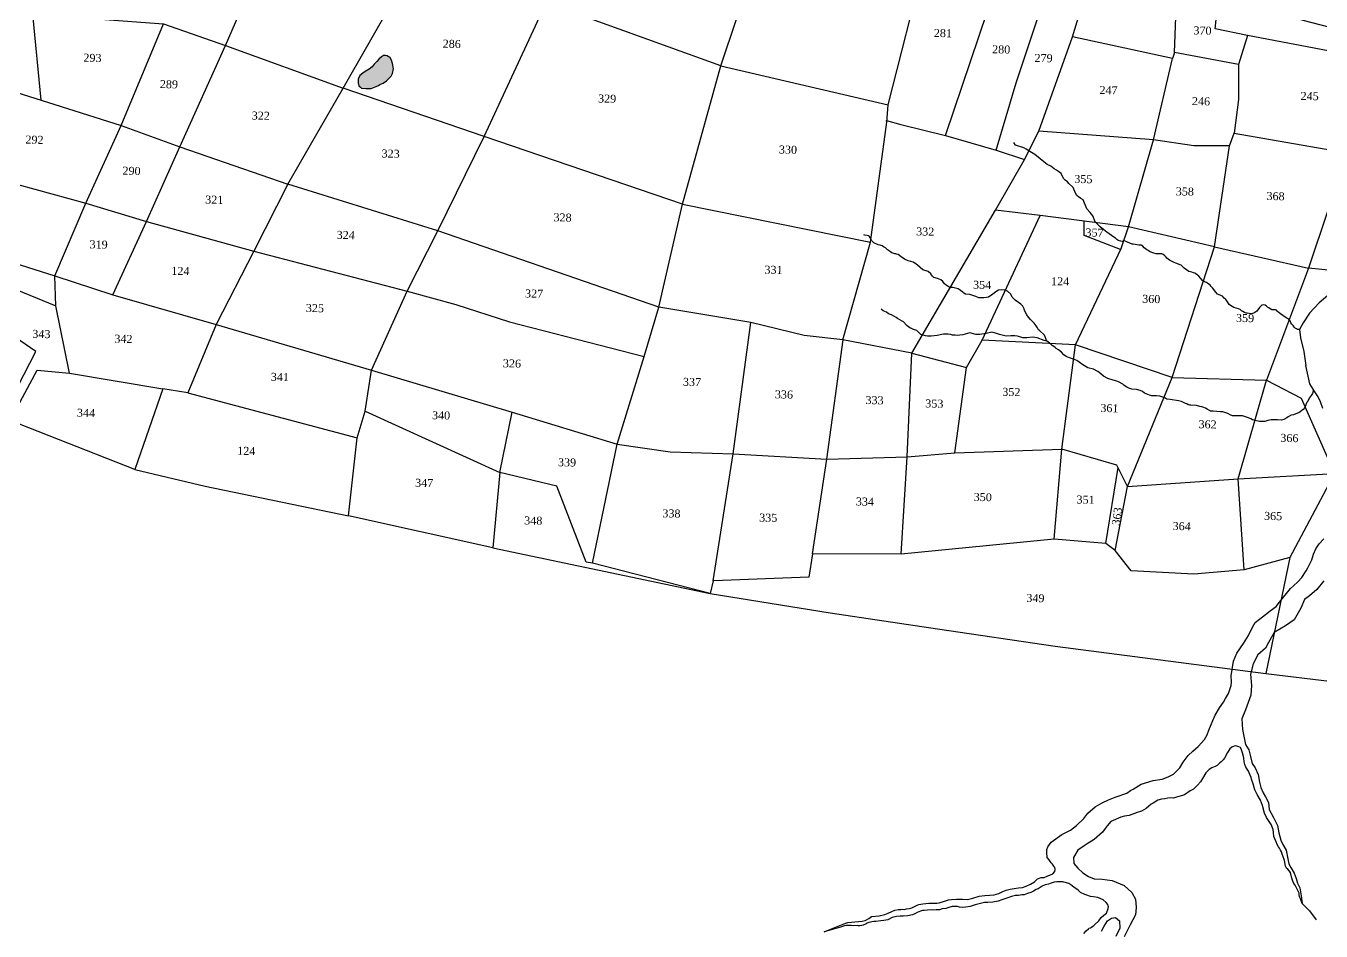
# Model space of a CAD drawing. Header units: inches. Extents: x 304037 to 460575, y 1453943 to 1639883.
# Drawn here: x 332972 to 335053, y 1597415 to 1598870 of the extents above; entities that cross this region are included whole.
import ezdxf

# ---------------------------------------------------------------- set-up
doc = ezdxf.new("R2010")
doc.units = ezdxf.units.IN
doc.header["$MEASUREMENT"] = 0
for name, color, linetype in [('NALA', 4, 'Continuous'), ('SURVEY_BND', 7, 'Continuous'), ('SURVEY_NO', 7, 'Continuous'), ('WATER_BODY', 4, 'Continuous')]:
    doc.layers.add(name, color=color, linetype=linetype)
doc.styles.get("Standard").update_dxf_attribs({"font": 'arial.ttf'})

# ---------------------------------------------------------------- blocks, each defined once
blk = doc.blocks.new('CHEPINAPI')
at = {"layer": 'WATER_BODY', "linetype": 'ByBlock'}
h = blk.add_hatch(dxfattribs=at)
h.set_pattern_fill('DASH', color=256, scale=10, style=0)
h.set_pattern_definition([(0, (-507.8973, -468.7376), (1.25, 1.25), [1.25, -1.25])])
h.paths.add_polyline_path([(76.7, -122.38), (76.54, -121.94), (76.44, -121.69), (76.17, -121.36), (76.01, -121.14), (75.76, -120.91), (75.58, -120.74), (75.47, -120.64), (75.23, -120.54), (75.09, -120.43), (74.92, -120.33), (74.69, -120.26), (74.34, -120.19), (74.1, -120.1), (73.87, -120.09), (73.61, -120.14), (73.11, -120.33), (72.86, -120.52), (72.68, -120.83), (72.65, -121.15), (72.63, -121.58), (72.82, -122.1), (73.06, -122.42), (73.37, -122.91), (73.54, -123.26), (73.81, -123.46), (73.98, -123.65), (74.15, -123.76), (74.43, -123.87), (74.76, -123.96), (75.2, -124.01), (75.7, -123.99), (76.17, -123.77), (76.32, -123.61), (76.47, -123.45), (76.56, -123.28), (76.68, -122.8), (76.73, -122.69)])
h.paths.add_polyline_path([(108.43, -115.17), (108.32, -114.67), (108.24, -114.29), (108.09, -114.05), (107.9, -113.75), (107.78, -113.61), (107.65, -113.52), (107.49, -113.42), (107.22, -113.36), (106.81, -113.41), (106.57, -113.51), (106.3, -113.69), (105.96, -114.06), (105.76, -114.68), (105.73, -115.02), (105.79, -115.3), (105.83, -115.83), (106.11, -116.21), (106.3, -116.44), (106.59, -116.63), (106.97, -116.82), (107.4, -116.95), (107.71, -117.01), (107.94, -117.03), (108.08, -116.89), (108.17, -116.67), (108.22, -116.43), (108.27, -116.04), (108.34, -115.62)])
h.paths.add_polyline_path([(-141.27, 115.74), (-141.45, 116.57), (-141.66, 117.12), (-141.94, 117.59), (-142.12, 117.66), (-142.37, 117.83), (-142.62, 117.84), (-142.96, 117.84), (-143.25, 117.61), (-143.69, 117.25), (-144, 116.86), (-144.38, 116.42), (-144.72, 115.98), (-145.2, 115.59), (-145.81, 115.22), (-146.2, 114.94), (-146.64, 114.54), (-146.9, 113.96), (-146.9, 113.38), (-146.76, 112.91), (-146.52, 112.7), (-146.33, 112.56), (-145.65, 112.5), (-145.28, 112.51), (-144.82, 112.53), (-144.01, 112.84), (-143.66, 113.02), (-143.43, 113.19), (-142.91, 113.4), (-142.36, 113.79), (-142.13, 114.08), (-141.65, 114.58), (-141.56, 114.76), (-141.45, 114.99)])
h.paths.add_polyline_path([(181.41, 128.45), (180.76, 128.98), (180.49, 129.02), (179.96, 128.89), (179.71, 128.76), (179.22, 128.44), (179.05, 128.22), (178.78, 128.04), (179.36, 127.58), (180.36, 127.44), (181.26, 127.92)])
at = {"layer": 'NALA'}
for points in [[(9.83, 83.12), (7.79, 81.36), (6.23, 79.64), (5.28, 78.08), (4.71, 77.02), (4.88, 75.66), (5.46, 73.5), (5.85, 71.28)], [(9.44, 36.8), (8.33, 35.43), (7.18, 34.39), (6.42, 33.78), (5.83, 32.35), (4.82, 30.48), (3.46, 29.46), (1.68, 28.38), (0.77, 26.74), (0.3, 25.84), (-0.9, 24.73), (-1.6, 23.31), (-1.99, 21.6), (-1.78, 19.81), (-1.86, 18.26), (-2.69, 15.91), (-3.22, 14.41), (-3.07, 12.72), (-2.83, 11.65), (-2.58, 10.31), (-2.02, 9.47), (-1.73, 8.45), (-1.44, 7.33), (-0.92, 6.63), (-0.45, 5.55), (-0.2, 4.36), (0.06, 3.48), (0.42, 2.66), (0.84, 2.03), (1.31, 1.1), (1.47, 0.02), (2.15, -1.24), (2.84, -2.51), (3.07, -3.7), (3.44, -4.89), (3.78, -5.57), (4.32, -6.44), (4.59, -7.85), (4.79, -8.64), (5.12, -9.22), (5.66, -10.13), (5.99, -10.99), (6.25, -11.72), (6.61, -12.44), (6.87, -13.7), (7.07, -14.97), (8.22, -16.11), (9.34, -17.53)], [(4.71, 77.02), (4.38, 76.99), (4.23, 77.1), (4.01, 77.22), (3.83, 77.35), (3.69, 77.6), (3.48, 77.81), (3.31, 78.05), (3.16, 78.38), (2.95, 78.62), (2.65, 78.79), (2.21, 79.02), (1.37, 79.58), (1.15, 79.8), (0.94, 80.01), (0.79, 80.07), (0.54, 80.07), (0.39, 80.07), (0.2, 80.08), (-0.05, 80.24), (-0.28, 80.36), (-0.47, 80.49), (-0.64, 80.62), (-0.89, 80.76), (-1.11, 80.81), (-1.41, 80.75), (-1.76, 80.39), (-2.17, 79.8), (-2.66, 79.45), (-3.1, 79.36), (-3.72, 79.43), (-3.81, 79.42), (-4.18, 79.53), (-4.42, 79.67), (-4.63, 79.82), (-4.86, 79.99), (-5.13, 80.09), (-5.91, 80.32), (-6.43, 80.6), (-6.62, 80.78), (-6.83, 81.05), (-7, 81.33), (-7.2, 81.56), (-7.47, 81.77), (-7.73, 82.06), (-8.02, 82.21), (-8.53, 82.4), (-8.82, 82.71), (-9.35, 83.37), (-9.57, 83.59), (-9.74, 83.83), (-9.96, 83.98), (-10.17, 84.14), (-10.34, 84.24), (-10.65, 84.34), (-11.01, 84.52), (-11.58, 85.19), (-11.84, 85.41), (-12.08, 85.58), (-12.24, 85.68), (-12.44, 85.71), (-12.74, 85.81), (-12.97, 85.88), (-13.23, 85.94), (-13.97, 86.44), (-14.48, 86.9), (-14.78, 87.02), (-15.14, 87.14), (-15.34, 87.2), (-15.6, 87.31), (-16.24, 87.64), (-16.33, 87.69), (-16.55, 87.84), (-16.76, 87.99), (-16.89, 88.14), (-17.12, 88.35), (-17.38, 88.56), (-17.62, 88.68), (-17.99, 88.67), (-18.49, 88.67), (-18.87, 88.76), (-19.22, 88.87), (-19.6, 88.97), (-19.81, 89.13), (-20.02, 89.28), (-20.42, 89.59), (-20.64, 89.82), (-20.96, 89.98), (-21.31, 89.99), (-22.2, 90.1), (-22.37, 90.14), (-23.12, 90.41), (-23.6, 90.6), (-23.97, 90.5), (-24.21, 90.56), (-24.56, 90.65), (-24.68, 90.7), (-24.87, 90.81), (-25.07, 91), (-25.34, 91.2), (-25.34, 91.2), (-26.46, 91.93), (-26.96, 92.31), (-27.56, 92.77), (-28.36, 93.56), (-28.78, 94.51), (-29.23, 95.07), (-29.75, 95.64), (-30.39, 97.04), (-30.78, 97.28), (-31.16, 97.54), (-31.42, 97.73), (-31.64, 98.08), (-32.04, 99.01), (-32.71, 99.62), (-32.92, 99.87), (-33.32, 100.17), (-33.59, 100.38), (-33.99, 101.19), (-34.41, 101.51), (-34.74, 101.72), (-35.1, 101.95), (-35.37, 102.12), (-35.69, 102.35), (-36.26, 102.6), (-36.51, 102.82), (-38.28, 104.14), (-39.1, 104.64), (-39.68, 104.96), (-40.08, 105.21), (-41.39, 105.61), (-41.68, 106.03)], [(-35.75, 74.28), (-36.11, 75.22), (-36.93, 75.99), (-37.1, 76.1), (-37.27, 76.39), (-37.49, 76.69), (-37.8, 77.13), (-38.14, 77.44), (-38.44, 77.68), (-38.72, 78.1), (-39.03, 78.42), (-39.39, 79.13), (-39.48, 79.39), (-39.68, 79.84), (-40, 80.13), (-40.37, 80.4), (-40.92, 80.73), (-41.4, 81.2), (-41.63, 81.7), (-42.19, 82.19), (-42.6, 82.3), (-43.09, 82.36), (-43.66, 82.28), (-44.07, 82), (-44.54, 81.62), (-45.21, 81.17), (-45.54, 81.07), (-45.97, 81.03), (-46.78, 80.99), (-47.26, 81.19), (-48.2, 81.52), (-48.89, 81.55), (-49.16, 81.71), (-49.33, 81.85), (-50.12, 82.37), (-50.97, 82.55), (-51.41, 82.55), (-51.7, 82.7), (-52.05, 82.91), (-52.29, 83.14), (-52.56, 83.49), (-52.92, 83.77), (-53.47, 83.98), (-54.02, 84.1), (-54.27, 84.33), (-54.42, 84.52), (-54.55, 84.71), (-54.99, 85.04), (-55.81, 85.3), (-56.26, 85.66), (-56.67, 86.03), (-57.13, 86.33), (-57.42, 86.48), (-57.79, 86.61), (-58, 86.66), (-58.22, 86.69), (-58.78, 86.96), (-59.32, 87.33), (-59.85, 87.68), (-60.12, 87.72), (-60.23, 87.76), (-60.38, 87.8), (-60.52, 87.84), (-60.67, 87.88), (-60.87, 87.95), (-61.09, 88.07), (-61.54, 88.41), (-61.88, 88.68), (-62.19, 88.88), (-62.44, 89.01), (-62.74, 89.14), (-63.09, 89.14), (-63.76, 89.45), (-63.91, 89.62), (-64.07, 89.79), (-64.53, 90.5), (-64.62, 90.58), (-64.87, 90.62), (-65.25, 90.69), (-65.38, 90.71)], [(7.17, 67.37), (7, 66.78), (6.78, 66.48), (6.48, 66.05), (6.33, 65.67), (6.18, 65.45), (6.03, 65.14), (5.81, 64.53), (5.55, 64.17), (4.9, 63.63), (4.66, 63.58), (4.04, 63.31), (3.68, 63.25), (3.18, 62.97), (2.97, 62.79), (2.49, 62.54), (2.11, 62.44), (1.46, 62.46), (0.9, 62.43), (0.49, 62.43), (-0.06, 62.32), (-0.54, 62.17), (-0.9, 62.14), (-1.37, 62.14), (-2.08, 62.29), (-2.52, 62.39), (-2.8, 62.53), (-3.18, 62.69), (-3.31, 62.72), (-4.16, 62.96), (-4.82, 62.96), (-5.33, 62.93), (-5.74, 62.96), (-6.09, 63.1), (-6.47, 63.28), (-6.8, 63.43), (-7.28, 63.54), (-7.65, 63.57), (-8.87, 63.64), (-9.25, 63.64), (-9.44, 63.73), (-9.81, 63.93), (-10.06, 64.07), (-10.36, 64.16), (-10.66, 64.27), (-11.02, 64.35), (-11.55, 64.48), (-12.42, 64.54), (-12.68, 64.53), (-12.87, 64.56), (-13.1, 64.69), (-13.32, 64.77), (-13.96, 65.05), (-14.46, 65.17), (-15.78, 65.33), (-16.32, 65.39), (-16.62, 65.59), (-17.46, 65.88), (-17.98, 65.9), (-18.72, 65.88), (-19.12, 65.99), (-19.9, 66.3), (-20.26, 66.54), (-20.59, 66.69), (-21.2, 66.86), (-21.97, 66.86), (-22.44, 67.03), (-22.76, 67.2), (-23.01, 67.33), (-23.23, 67.49), (-23.41, 67.63), (-24.09, 68.02), (-24.38, 68.14), (-24.97, 68.28), (-25.82, 68.53), (-26.53, 68.89), (-26.95, 69.25), (-27.47, 69.58), (-28.15, 69.94), (-29.09, 70.13), (-29.87, 70.61), (-30.46, 71.06), (-30.86, 71.31), (-31.41, 71.51), (-32.06, 71.69), (-32.58, 71.92), (-32.96, 72.15), (-33.34, 72.57), (-33.82, 72.92), (-34.2, 73.16), (-34.38, 73.29), (-34.59, 73.44), (-34.87, 73.6), (-35.03, 73.75), (-35.31, 74.05), (-35.75, 74.28), (-36.16, 74.37), (-37.27, 74.81), (-38.06, 74.9), (-38.96, 74.74), (-39.59, 74.72), (-40.44, 74.98), (-40.85, 75.05), (-41.53, 75.04), (-42.24, 74.98), (-43.35, 75.19), (-43.99, 75.41), (-44.59, 75.54), (-45.49, 75.3), (-46.48, 75.11), (-47.14, 75.11), (-47.51, 75.22), (-48.1, 75.39), (-49.22, 75.05), (-49.66, 74.96), (-50.02, 74.92), (-50.41, 74.93), (-50.88, 74.96), (-51.19, 75.04), (-51.58, 75.07), (-51.85, 75.1), (-52.29, 75.08), (-53.31, 74.84), (-54.28, 74.73), (-54.86, 74.72), (-55.17, 74.75), (-55.55, 74.82), (-55.91, 74.96), (-56.58, 75.54), (-57.11, 75.72), (-57.42, 75.85), (-57.63, 75.93), (-57.86, 76.1), (-58.19, 76.35), (-58.73, 76.89), (-58.98, 77.02), (-59.71, 77.45), (-59.94, 77.57), (-60.71, 77.99), (-61.16, 78.15), (-61.49, 78.39), (-62.04, 78.61), (-62.36, 78.87)], [(-27.84, -20.47), (-27.47, -20.05), (-27.12, -19.7), (-27.02, -19.63), (-26.8, -19.54), (-26.63, -19.42), (-26.43, -19.29), (-26.23, -19.17), (-26.07, -18.98), (-25.49, -18.38), (-25.12, -17.86), (-24.71, -17.48), (-24.29, -17.14), (-24.01, -16.39), (-23.99, -16.12), (-24.01, -15.95), (-24.09, -15.74), (-24.36, -15.45), (-24.85, -15.03), (-25.71, -14.65), (-26.41, -14.56), (-26.9, -14.52), (-27.47, -14.33), (-27.81, -14.24), (-28.5, -13.91), (-28.86, -13.56), (-29.6, -13.07), (-30.06, -12.72), (-30.4, -12.54), (-30.61, -12.46), (-30.79, -12.42), (-30.95, -12.38), (-31.18, -12.35), (-31.37, -12.3), (-31.59, -12.3), (-31.82, -12.3), (-32.1, -12.3), (-32.3, -12.3), (-32.74, -12.38), (-33.25, -12.54), (-33.38, -12.57), (-33.67, -12.67), (-34.19, -12.84), (-34.66, -13.06), (-35.31, -13.48), (-35.6, -13.61), (-36.05, -13.89), (-36.44, -14.09), (-36.96, -14.28), (-37.5, -14.47), (-37.72, -14.5), (-37.91, -14.52), (-38.15, -14.53), (-38.43, -14.59), (-38.91, -14.6), (-39.56, -14.8), (-40.12, -15), (-40.61, -15.21), (-41.06, -15.38), (-41.63, -15.61), (-42.52, -15.78), (-43.33, -15.86), (-43.84, -15.87), (-44.48, -16.01), (-45.32, -16.23), (-46.12, -16.55), (-46.8, -16.64), (-47.42, -16.7), (-47.81, -16.66), (-48.17, -16.58), (-48.59, -16.57), (-49.01, -16.59), (-49.56, -16.79), (-50, -16.91), (-50.58, -17.01), (-51.05, -17.18), (-51.54, -17.2), (-52.06, -17.23), (-52.37, -17.21), (-52.97, -17.27), (-53.48, -17.35), (-53.76, -17.36), (-54.06, -17.45), (-54.6, -17.69), (-54.94, -17.89), (-55.34, -18.06), (-56.06, -18.23), (-56.83, -18.3), (-57.32, -18.3), (-57.91, -18.4), (-58.57, -18.55), (-59.29, -18.95), (-59.9, -19.05), (-60.4, -19.12), (-61.2, -19.24), (-61.53, -19.28), (-61.8, -19.31), (-62.04, -19.37), (-62.29, -19.45), (-62.56, -19.57), (-62.7, -19.65), (-63.18, -19.86), (-63.4, -19.93), (-63.76, -20.01), (-63.98, -20.02), (-64.17, -19.98), (-64.77, -20.02), (-65.12, -19.99), (-65.35, -19.97), (-65.53, -19.96), (-65.89, -20.01), (-66.18, -20.04), (-66.49, -20.18), (-66.84, -20.29), (-69.43, -21.06), (-67.48, -20.24), (-66.41, -19.78), (-65.68, -19.51), (-63.95, -19.29), (-63.36, -19.25), (-62.91, -19.14), (-62.67, -18.99), (-62.32, -18.81), (-61.87, -18.44), (-60.69, -18.33), (-59.77, -18.08), (-59.22, -17.9), (-58.63, -17.57), (-58.19, -17.39), (-57.61, -17.23), (-57.23, -17.23), (-56.91, -17.21), (-56.66, -17.21), (-56.34, -17.14), (-55.87, -17.06), (-55.44, -16.94), (-54.81, -16.62), (-54.63, -16.49), (-54.34, -16.36), (-53.71, -16.28), (-52.76, -16.15), (-52.5, -16.11), (-51.93, -16.11), (-51.5, -16.11), (-51.12, -16.06), (-50.24, -15.78), (-49.62, -15.54), (-49.16, -15.49), (-48.33, -15.38), (-47.37, -15.4), (-46.55, -15.42), (-45.72, -15.19), (-44.71, -14.83), (-43.8, -14.73), (-43, -14.66), (-42.32, -14.57), (-41.55, -14.34), (-40.94, -14.04), (-40.4, -13.8), (-39.8, -13.62), (-39.12, -13.51), (-38.43, -13.4), (-37.8, -13.34), (-37.21, -13.1), (-36.56, -12.74), (-35.92, -12.35), (-35.41, -11.9), (-34.83, -11.66), (-34.39, -11.63), (-33.9, -11.43), (-33.01, -11), (-32.68, -10.65), (-32.65, -10.27), (-32.7, -9.98), (-32.83, -9.79), (-33.06, -9.5), (-33.27, -9.28), (-33.65, -8.79), (-33.95, -8.41), (-34.02, -7.64), (-34.01, -7.16), (-33.86, -6.69), (-33.38, -5.94), (-31.7, -4.68), (-30.3, -3.96), (-29.35, -3.23), (-28.22, -2.08), (-27.58, -1.21), (-26.43, -0.15), (-25.34, 0.49), (-24.33, 0.99), (-23.26, 1.44), (-21.38, 2.15), (-20.82, 2.56), (-20.38, 2.82), (-19.15, 3.63), (-17.22, 4.26), (-15.77, 4.53), (-14.85, 4.88), (-13.97, 5.36), (-13.01, 6.39), (-12.5, 7.28), (-11.69, 8.37), (-10.97, 9.07), (-10.13, 9.87), (-9.14, 11.01), (-8.75, 11.77), (-8.47, 12.52), (-8.11, 13.45), (-7.88, 14.08), (-7.54, 14.94), (-6.83, 16.12), (-6.22, 17.03), (-5.9, 17.64), (-5.47, 18.45), (-5.24, 19.11), (-5.06, 19.75), (-5.02, 20.31), (-5.07, 21.31), (-4.74, 23.66), (-4.24, 24.92), (-3.2, 26.52), (-2.45, 27.81), (-1.85, 29.13), (-1.39, 29.89), (-0.75, 30.47), (0.2, 31.25), (0.95, 31.81), (1.87, 32.55), (2.42, 33.27), (4.12, 35.49), (4.58, 35.91), (5.3, 36.58), (5.89, 37.3), (6.57, 38.34), (6.85, 38.84), (7.43, 40.15), (7.71, 41.06), (8.03, 41.93), (8.59, 42.74), (9.33, 43.55)], [(8.72, 64.42), (8.32, 65.5), (7.92, 66.3), (7.37, 67.05), (6.55, 68.35), (5.85, 71.28)], [(-0.94, 3.13), (-0.94, 3.13), (-1.22, 4.04), (-1.46, 4.79), (-1.55, 5.09), (-1.76, 5.54), (-2, 6.05), (-2.43, 6.72), (-2.61, 7.14), (-2.72, 7.55), (-2.79, 8.19), (-3.01, 8.99), (-3.19, 9.46), (-3.29, 9.73), (-3.37, 9.83), (-3.61, 9.94), (-3.96, 10.06), (-4.14, 10.07), (-4.38, 10.02), (-4.74, 9.86), (-5.03, 9.61), (-5.4, 8.98), (-5.9, 8.1), (-6.07, 7.78), (-6.41, 7.5), (-6.63, 7.29), (-7.02, 6.86), (-7.35, 6.73), (-7.88, 6.46), (-8.32, 6.23), (-8.81, 5.67), (-9.35, 4.77), (-9.65, 4.23), (-10.12, 3.66), (-10.41, 3.34), (-10.74, 3), (-11.26, 2.71), (-12.15, 2.08), (-12.47, 1.97), (-13.42, 1.65), (-13.92, 1.49), (-14.45, 1.52), (-14.83, 1.49), (-15.32, 1.37), (-15.85, 1.31), (-16.4, 1.11), (-17.15, 0.63), (-17.45, 0.47), (-18.24, -0.23), (-18.98, -0.71), (-19.68, -0.93), (-20.97, -1.41), (-21.7, -1.53), (-22.27, -1.74), (-23.48, -2.3), (-23.88, -2.47), (-24.46, -3.15), (-24.74, -3.57), (-25.16, -4.16), (-26.46, -5.41), (-27.57, -6.08), (-28.07, -6.44), (-29.04, -7.16), (-29.74, -8.35), (-29.66, -9.32), (-29.02, -10.04), (-28.2, -10.75), (-27.29, -11.35), (-26.34, -11.7), (-25.08, -11.71), (-23.48, -11.92), (-21.53, -12.65), (-20.3, -13.78), (-19.69, -14.81), (-19.51, -16.14), (-19.59, -17.3), (-20.41, -18.95), (-21.36, -20.9)], [(7.49, -15.39), (7.07, -14.97), (6.74, -14.22), (6.61, -13.91), (6.55, -13.53), (6.53, -13.28), (6.26, -12.79), (5.84, -12.04), (5.67, -11.77), (5.5, -11.38), (5.31, -10.92), (5.06, -10.01), (4.66, -9.52), (4.44, -9.32), (4.23, -9.03), (4.05, -8.13), (3.78, -7.36), (3.67, -7.11), (3.54, -6.76), (3.41, -6.46), (3.24, -6.16), (3.06, -5.93), (2.85, -5.58), (2.66, -5.17), (2.45, -4.7), (2.31, -4.32), (2.24, -3.66), (2.18, -3.18), (1.84, -2.4), (1.5, -1.92), (1.05, -1.27), (0.71, -0.58), (0.39, 0.63), (0.03, 1.45), (-0.53, 2.38), (-0.69, 2.66), (-0.94, 3.13)], [(-24.99, -20.05), (-24.6, -19.24), (-24.09, -18.37), (-23.46, -17.94), (-22.83, -17.83), (-22.18, -18.35), (-22.08, -19.49), (-22.71, -20.87)]]:
    blk.add_lwpolyline(points, dxfattribs=at)
at = {"layer": 'SURVEY_BND'}
for points in [[(-88.87, 117.3), (-117.05, 126.84), (-106.29, 149.92)], [(-168.27, 118.92), (-158.97, 141.67), (-137.48, 134.14)], [(-16.25, 120.94), (-16.55, 119.98), (-32.64, 123.14), (-30.01, 132.53), (-27.25, 141.85)], [(-88.87, 117.3), (-81.72, 140.25), (-68.64, 137.43), (-56.61, 134.65)], [(-62.08, 108.82), (-61.93, 111.62), (-56.61, 134.65), (-55.43, 138.14)], [(-52.66, 106.9), (-43.84, 134.96)], [(-126.54, 105.22), (-149.27, 112.5), (-137.48, 134.14)], [(-44.5, 104.73), (-41.48, 115.58), (-38.42, 125.56), (-35.26, 133.77)], [(-5.92, 119.25), (-16.25, 120.94), (-16.05, 130.93), (-15.65, 132.28)], [(-4.62, 123.93), (-9.8, 124.87), (-9.43, 128.85), (-2.86, 128.95), (4.23, 126.57), (21.61, 122.46)], [(-94.56, 95), (-126.54, 105.22), (-117.05, 126.84)], [(-197.62, 109.56), (-199.23, 123.29), (-178.28, 122.17)], [(-19.3, 106.89), (-37.72, 107.91), (-32.64, 123.14)], [(11.74, 105.44), (18.22, 120.08), (-4.62, 123.93), (-5.92, 119.25), (-5.81, 113.67), (-6.4, 108.26)], [(-184.73, 105.74), (-178.28, 122.17), (-168.27, 118.92)], [(-175.28, 102.56), (-168.27, 118.92), (-149.27, 112.5)], [(-7.09, 106.18), (-12.84, 106.07), (-19.3, 106.89), (-16.55, 119.98)], [(-94.56, 95), (-88.87, 117.3), (-61.93, 111.62)], [(-209.36, 98.06), (-210.64, 113.33), (-197.62, 109.56), (-184.73, 105.74)], [(-133.63, 89.92), (-157.81, 96.91), (-149.27, 112.5)], [(-57.32, 71.9), (-68.4, 73.81), (-64.31, 89.56), (-62.08, 108.82), (-62.13, 109.12), (-59.84, 108.51), (-52.66, 106.9), (-44.5, 104.73), (-39.91, 103.33)], [(-23.02, 92.88), (-37.21, 94.41), (-44.37, 95.13), (-39.96, 103.21), (-37.72, 107.91)], [(-9.17, 89.98), (-7.09, 106.18), (-6.4, 108.26), (11.74, 105.44), (5.96, 86.88)], [(-9.17, 89.98), (-23.02, 92.88), (-19.3, 106.89)], [(-190.14, 93.19), (-184.73, 105.74), (-175.28, 102.56)], [(-98, 78.43), (-133.63, 89.92), (-126.54, 105.22)], [(-180.37, 90.46), (-175.28, 102.56), (-157.81, 96.91)], [(-209.3, 85.71), (-209.36, 98.06), (-190.14, 93.19)], [(-157.81, 96.91), (-163.07, 86.07), (-138.36, 80.19)], [(-68.4, 73.81), (-74.64, 74.39), (-83.23, 76.31), (-98, 78.43), (-94.56, 95), (-64.31, 89.56)], [(-57.32, 71.9), (-44.37, 95.13)], [(-31.12, 73.79), (-46.08, 74.24), (-37.21, 94.41)], [(-24.21, 89.21), (-30.11, 91.35), (-30.12, 93.64)], [(-194.87, 81.46), (-190.14, 93.19), (-180.37, 90.46)], [(-15.54, 68.86), (-31.12, 73.79), (-24.13, 89.38), (-23.02, 92.88)], [(-185.49, 78.59), (-180.37, 90.46), (-163.07, 86.07)], [(-138.36, 80.19), (-133.63, 89.92)], [(-15.54, 68.86), (-9.17, 89.98), (5.96, 86.88)], [(-202.18, 59.94), (-213.05, 61.54), (-209.3, 85.71), (-194.87, 81.46)], [(-163.07, 86.07), (-168.85, 74.21), (-143.82, 67.38)], [(21.75, 80.85), (11.88, 86.41), (5.96, 86.88), (-0.43, 68.78), (5.2, 66.02), (10.79, 54.06), (3.91, 40.46), (0.47, 21.79), (12.45, 20.6)], [(-192.18, 65.93), (-194.58, 76.66), (-194.87, 81.46), (-185.49, 78.59), (-168.85, 74.21)], [(-201.53, 58.11), (-202.18, 59.94), (-197.64, 69.27), (-206.05, 74.73), (-202.05, 79.55), (-194.58, 76.66)], [(-143.82, 67.38), (-138.36, 80.19), (-130.52, 78.21), (-121.85, 75.59), (-100.2, 70.48)], [(-104.23, 56.37), (-100.2, 70.48), (-98, 78.43)], [(-85.61, 55.21), (-83.23, 76.31)], [(-168.85, 74.21), (-173.18, 63.17), (-145.89, 56.53)], [(-70.58, 54.66), (-68.36, 73.8)], [(-50.09, 56.1), (-48.52, 69.81), (-46.08, 74.24)], [(-22.32, 51.29), (-24.08, 54.65), (-32.98, 57.06), (-31.12, 73.79)], [(-57.72, 55.27), (-57.32, 71.9), (-48.52, 69.81)], [(-22.32, 51.29), (-15.54, 68.86), (-0.43, 68.78)], [(-4.63, 52.87), (-0.43, 68.78)], [(-144.71, 60.78), (-143.82, 67.38), (-121.13, 61.16)], [(-181.39, 50.68), (-201.53, 58.11), (-197.36, 66.29), (-192.18, 65.93), (-177.19, 63.69)], [(-173.18, 63.17), (-177.19, 63.69), (-181.39, 50.68), (-170.05, 48.26), (-147.03, 43.96)], [(-123.78, 39.36), (-147.03, 43.96), (-145.89, 56.53), (-144.71, 60.78), (-122.93, 51.41)], [(-122.93, 51.41), (-121.13, 61.16), (-104.23, 56.37)], [(-88.37, 34.8), (-88.79, 32.75), (-107.76, 37.2), (-104.23, 56.37), (-95.72, 55.28), (-85.61, 55.21)], [(-33.87, 42.62), (-58.35, 39.68), (-57.72, 55.27), (-50.09, 56.1), (-32.98, 57.06)], [(-25.6, 42.09), (-33.87, 42.62), (-32.98, 57.06)], [(-72.58, 39.43), (-73.09, 35.69), (-88.27, 34.77), (-88.37, 34.8), (-85.61, 55.21), (-70.58, 54.66)], [(-58.35, 39.68), (-72.58, 39.43), (-70.58, 54.66), (-57.72, 55.27)], [(-24.07, 40.99), (-25.6, 42.09), (-23.89, 54.28)], [(3.91, 40.46), (-3.37, 38.34), (-4.63, 52.87), (10.79, 54.06)], [(-3.37, 38.34), (-11.39, 37.45), (-21.43, 37.77), (-24.07, 40.99), (-22.32, 51.29), (-4.63, 52.87)], [(-107.76, 37.2), (-108.78, 37.34), (-113.73, 49.41), (-122.93, 51.41), (-123.78, 39.36), (-88.79, 32.75)], [(-88.79, 32.75), (-69.53, 30.05), (-52.27, 27.84), (-33.36, 25.47), (0.47, 21.79)]]:
    blk.add_lwpolyline(points, dxfattribs=at)
at = {"layer": 'WATER_BODY'}
blk.add_lwpolyline([(-146.33, 112.56), (-145.65, 112.5), (-145.28, 112.51), (-144.82, 112.53), (-144.01, 112.84), (-143.66, 113.02), (-143.43, 113.19), (-142.91, 113.4), (-142.36, 113.79), (-142.13, 114.08), (-141.65, 114.58), (-141.56, 114.76), (-141.45, 114.99), (-141.27, 115.74), (-141.45, 116.57), (-141.66, 117.12), (-141.94, 117.59), (-142.12, 117.66), (-142.37, 117.83), (-142.62, 117.84), (-142.96, 117.84), (-143.25, 117.61), (-143.69, 117.25), (-144, 116.86), (-144.38, 116.42), (-144.72, 115.98), (-145.2, 115.59), (-145.81, 115.22), (-146.2, 114.94), (-146.64, 114.54), (-146.9, 113.96), (-146.9, 113.38), (-146.76, 112.91), (-146.52, 112.7), (-146.33, 112.56)], dxfattribs=at)
at = {"layer": 'SURVEY_NO', "char_height": 1.282, "width": 2.5, "attachment_point": 1}
for s, insert in [('{\\fTimes New Roman|b0|i0|c0|p18;370}', (-13.28, 125.21)), ('{\\fTimes New Roman|b0|i0|c0|p18;281}', (-54.85, 123.94)), ('{\\fTimes New Roman|b0|i0|c0|p18;286}', (-133.49, 120.58)), ('{\\fTimes New Roman|b0|i0|c0|p18;280}', (-45.46, 121.52)), ('{\\fTimes New Roman|b0|i0|c0|p18;279}', (-38.64, 120.27)), ('{\\fTimes New Roman|b0|i0|c0|p18;293}', (-191, 117.14)), ('{\\fTimes New Roman|b0|i0|c0|p18;247}', (-28.13, 115.35)), ('{\\fTimes New Roman|b0|i0|c0|p18;245}', (4.11, 115.07)), ('{\\fTimes New Roman|b0|i0|c0|p18;289}', (-178.66, 113.17)), ('{\\fTimes New Roman|b0|i0|c0|p18;329}', (-108.42, 112.32)), ('{\\fTimes New Roman|b0|i0|c0|p18;246}', (-13.28, 113.88)), ('{\\fTimes New Roman|b0|i0|c0|p18;322}', (-163.84, 108.44)), ('{\\fTimes New Roman|b0|i0|c0|p18;292}', (-200.01, 103.83)), ('{\\fTimes New Roman|b0|i0|c0|p18;330}', (-79.28, 104.75)), ('{\\fTimes New Roman|b0|i0|c0|p18;323}', (-142.91, 102.79)), ('{\\fTimes New Roman|b0|i0|c0|p18;355}', (-31.86, 101.02)), ('{\\fTimes New Roman|b0|i0|c0|p18;290}', (-184.36, 99.17)), ('{\\fTimes New Roman|b0|i0|c0|p18;358}', (-15.57, 99.37)), ('{\\fTimes New Roman|b0|i0|c0|p18;368}', (-1.02, 98.93)), ('{\\fTimes New Roman|b0|i0|c0|p18;321}', (-171.01, 94.82)), ('{\\fTimes New Roman|b0|i0|c0|p18;328}', (-115.16, 93.14)), ('{\\fTimes New Roman|b0|i0|c0|p18;332}', (-57.02, 92.09)), ('{\\fTimes New Roman|b0|i0|c0|p18;357}', (-29.9, 92.49)), ('{\\fTimes New Roman|b0|i0|c0|p18;324}', (-149.84, 89.6)), ('{\\fTimes New Roman|b0|i0|c0|p18;319}', (-189.39, 87.26)), ('{\\fTimes New Roman|b0|i0|c0|p18;331}', (-81.2, 85.45)), ('{\\fTimes New Roman|b0|i0|c0|p18;124}', (-176.2, 83.29)), ('{\\fTimes New Roman|b0|i0|c0|p18;354}', (-47.73, 83.73)), ('{\\fTimes New Roman|b0|i0|c0|p18;124}', (-35.25, 84.56)), ('{\\fTimes New Roman|b0|i0|c0|p18;360}', (-20.59, 82.04)), ('{\\fTimes New Roman|b0|i0|c0|p18;327}', (-119.47, 80.85)), ('{\\fTimes New Roman|b0|i0|c0|p18;359}', (-5.5, 79.29)), ('{\\fTimes New Roman|b0|i0|c0|p18;325}', (-154.53, 77.79)), ('{\\fTimes New Roman|b0|i0|c0|p18;343}', (-198.26, 72.73)), ('{\\fTimes New Roman|b0|i0|c0|p18;342}', (-185.1, 72.23)), ('{\\fTimes New Roman|b0|i0|c0|p18;326}', (-122.78, 69.58)), ('{\\fTimes New Roman|b0|i0|c0|p18;341}', (-159.92, 66.64)), ('{\\fTimes New Roman|b0|i0|c0|p18;337}', (-93.88, 67.21)), ('{\\fTimes New Roman|b0|i0|c0|p18;352}', (-42.69, 66.67)), ('{\\fTimes New Roman|b0|i0|c0|p18;336}', (-79.11, 65.52)), ('{\\fTimes New Roman|b0|i0|c0|p18;333}', (-64.58, 64.9)), ('{\\fTimes New Roman|b0|i0|c0|p18;353}', (-54.99, 64.56)), ('{\\fTimes New Roman|b0|i0|c0|p18;361}', (-26.93, 64.41)), ('{\\fTimes New Roman|b0|i0|c0|p18;344}', (-190.85, 60.24)), ('{\\fTimes New Roman|b0|i0|c0|p18;340}', (-133.96, 61.03)), ('{\\fTimes New Roman|b0|i0|c0|p18;362}', (-11.15, 62.14)), ('{\\fTimes New Roman|b0|i0|c0|p18;366}', (2, 60.22)), ('{\\fTimes New Roman|b0|i0|c0|p18;124}', (-165.05, 54.69)), ('{\\fTimes New Roman|b0|i0|c0|p18;339}', (-113.63, 53.92)), ('{\\fTimes New Roman|b0|i0|c0|p18;347}', (-136.45, 50.15)), ('{\\fTimes New Roman|b0|i0|c0|p18;334}', (-65.78, 48.63)), ('{\\fTimes New Roman|b0|i0|c0|p18;350}', (-46.92, 49.74)), ('{\\fTimes New Roman|b0|i0|c0|p18;351}', (-30.44, 49.67)), ('{\\fTimes New Roman|b0|i0|c0|p18;338}', (-96.74, 46.08)), ('{\\fTimes New Roman|b0|i0|c0|p18;335}', (-81.21, 45.72)), ('{\\fTimes New Roman|b0|i0|c0|p18;364}', (-14.96, 45.74)), ('{\\fTimes New Roman|b0|i0|c0|p18;365}', (-0.35, 47.67)), ('{\\fTimes New Roman|b0|i0|c0|p18;348}', (-118.84, 44.48)), ('{\\fTimes New Roman|b0|i0|c0|p18;349}', (-38.15, 33.73))]:
    blk.add_mtext(s, dxfattribs=dict(at, insert=insert))
at = {"layer": 'SURVEY_NO', "insert": (-24.73, 45.09), "char_height": 1.282, "width": 2.5, "attachment_point": 1, "rotation": 82.8661}
blk.add_mtext('{\\fTimes New Roman|b0|i0|c0|p18;363}', dxfattribs=at)

msp = doc.modelspace()

# ---------------------------------------------------------------- block references
at = {"layer": 'SURVEY_BND', "linetype": 'ByBlock', "xscale": 10.02859871034559, "yscale": 10.02859871041437, "zscale": 10.02859871035882, "rotation": 358.8092314755046}
msp.add_blockref('CHEPINAPI', (334955.4, 1597611.1), dxfattribs=at)

doc.saveas('drawing.dxf')
